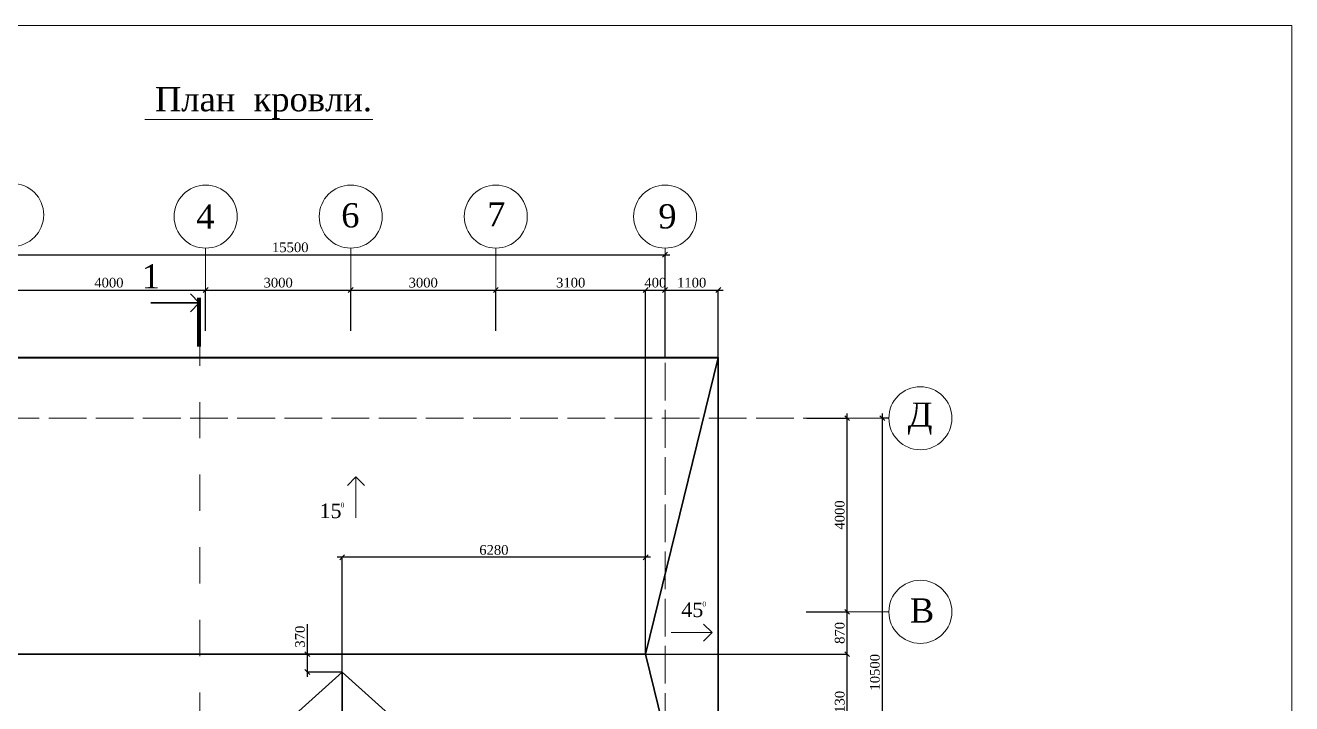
# Model space of a CAD drawing. Extents: x 1526320 to 3332998, y -546296 to 333165.
# Drawn here: x 1810685 to 1836868, y -416372 to -402355 of the extents above; entities that cross this region are included whole.
import ezdxf

# ---------------------------------------------------------------- set-up
doc = ezdxf.new("R2010")
doc.units = 0
doc.header["$LTSCALE"] = 500
doc.header["$MEASUREMENT"] = 0
doc.linetypes.add('424', pattern=[3, 1.5, -1.5])
doc.linetypes.add('ACAD_ISO02W100', pattern=[15, 12, -3])
doc.layers.get('0').update_dxf_attribs({"linetype": 'CONTINUOUS', "lineweight": 0})
doc.layers.add('Для печати', color=250, linetype='CONTINUOUS', lineweight=0)
doc.styles.get("Standard").update_dxf_attribs({"font": 'TIMES.TTF', "height": 150})
doc.dimstyles.new('ISO-25', dxfattribs={"dimtxt": 300, "dimasz": 100, "dimexe": 0, "dimexo": 0, "dimgap": 50, "dimtad": 1, "dimdec": 0, "dimrnd": 10, "dimtxsty": 'Standard', "dimblk": 'OBLIQUE', "dimcen": 100, "dimdle": 100, "dimadec": 0, "dimazin": 0, "dimtfac": 1, "dimtdec": 0, "dimtmove": 0, "dimatfit": 3, "dimldrblk": 'OBLIQUE', "dimfxl": 0, "dimarcsym": 0})

# ---------------------------------------------------------------- blocks, each defined once
blk = doc.blocks.new('_Oblique')
at = {"color": 0, "linetype": 'ByBlock', "lineweight": -2}
blk.add_line((-0.5, -0.5), (0.5, 0.5), dxfattribs=at)
blk = doc.blocks.new('*D208')
at = {"layer": 'Для печати', "color": 0, "linetype": 'Continuous', "lineweight": -2, "ltscale": 0.13}
for p, q in [((1809680, -415247), (1809680, -421573)), ((1813845, -415347), (1809680, -415347)), ((1825012, -421473), (1809680, -421473))]:
    blk.add_line(p, q, dxfattribs=at)
at = {"layer": 'Для печати', "color": 0, "linetype": 'Continuous', "lineweight": -2, "ltscale": 0.13, "xscale": 100, "yscale": 100, "zscale": 100}
for p, rotation in [((1809680, -415347), 90), ((1809680, -421473), 270)]:
    blk.add_blockref('_Oblique', p, dxfattribs=dict(at, rotation=rotation))
at = {"layer": 'Для печати', "color": 0, "linetype": 'Continuous', "lineweight": 5, "ltscale": 0.13, "insert": (1809529, -418410), "char_height": 200, "attachment_point": 5, "rotation": 90}
blk.add_mtext('6130', dxfattribs=at)
blk = doc.blocks.new('*D209')
at = {"layer": 'Для печати', "color": 0, "linetype": 'Continuous', "lineweight": -2, "ltscale": 0.13}
for p, q in [((1820312, -407825), (1823610, -407825)), ((1820412, -408634), (1820412, -407825)), ((1823510, -415154), (1823510, -407825))]:
    blk.add_line(p, q, dxfattribs=at)
at = {"layer": 'Для печати', "color": 0, "linetype": 'Continuous', "lineweight": -2, "ltscale": 0.13, "xscale": 100, "yscale": 100, "zscale": 100, "rotation": 180}
blk.add_blockref('_Oblique', (1820412, -407825), dxfattribs=at)
at = {"layer": 'Для печати', "color": 0, "linetype": 'Continuous', "lineweight": -2, "ltscale": 0.13, "xscale": 100, "yscale": 100, "zscale": 100}
blk.add_blockref('_Oblique', (1823510, -407825), dxfattribs=at)
at = {"layer": 'Для печати', "color": 0, "linetype": 'Continuous', "lineweight": 9, "ltscale": 0.13, "insert": (1821961, -407673), "char_height": 200, "attachment_point": 5}
blk.add_mtext('3100', dxfattribs=at)
blk = doc.blocks.new('*D210')
at = {"layer": 'Для печати', "color": 0, "linetype": 'Continuous', "lineweight": -2, "ltscale": 0.13}
for p, q in [((1808313, -407095), (1824012, -407095)), ((1808413, -406960), (1808413, -407095)), ((1823912, -408669), (1823912, -407095))]:
    blk.add_line(p, q, dxfattribs=at)
at = {"layer": 'Для печати', "color": 0, "linetype": 'Continuous', "lineweight": -2, "ltscale": 0.13, "xscale": 100, "yscale": 100, "zscale": 100, "rotation": 180}
blk.add_blockref('_Oblique', (1808413, -407095), dxfattribs=at)
at = {"layer": 'Для печати', "color": 0, "linetype": 'Continuous', "lineweight": -2, "ltscale": 0.13, "xscale": 100, "yscale": 100, "zscale": 100}
blk.add_blockref('_Oblique', (1823912, -407095), dxfattribs=at)
at = {"layer": 'Для печати', "color": 0, "linetype": 'Continuous', "lineweight": 0, "ltscale": 0.13, "insert": (1816163, -406943), "char_height": 200, "attachment_point": 5}
blk.add_mtext('15500', dxfattribs=at)
blk = doc.blocks.new('*D211')
at = {"layer": 'Для печати', "color": 0, "linetype": 'Continuous', "lineweight": -2, "ltscale": 0.13}
for p, q in [((1823610, -413348), (1817135, -413348)), ((1817235, -415720), (1817235, -413348)), ((1823510, -415347), (1823510, -413348))]:
    blk.add_line(p, q, dxfattribs=at)
at = {"layer": 'Для печати', "color": 0, "linetype": 'Continuous', "lineweight": -2, "ltscale": 0.13, "xscale": 100, "yscale": 100, "zscale": 100, "rotation": 180}
blk.add_blockref('_Oblique', (1817235, -413348), dxfattribs=at)
at = {"layer": 'Для печати', "color": 0, "linetype": 'Continuous', "lineweight": -2, "ltscale": 0.13, "xscale": 100, "yscale": 100, "zscale": 100}
blk.add_blockref('_Oblique', (1823510, -413348), dxfattribs=at)
at = {"layer": 'Для печати', "color": 0, "linetype": 'Continuous', "lineweight": 5, "ltscale": 0.13, "insert": (1820373, -413196), "char_height": 200, "attachment_point": 5}
blk.add_mtext('6280', dxfattribs=at)
blk = doc.blocks.new('*D212')
at = {"layer": 'Для печати', "color": 0, "linetype": 'Continuous', "lineweight": -2, "ltscale": 0.13}
for p, q in [((1809683, -415448), (1809683, -409122)), ((1825012, -409222), (1809683, -409222)), ((1813845, -415348), (1809683, -415348))]:
    blk.add_line(p, q, dxfattribs=at)
at = {"layer": 'Для печати', "color": 0, "linetype": 'Continuous', "lineweight": -2, "ltscale": 0.13, "xscale": 100, "yscale": 100, "zscale": 100}
for p, rotation in [((1809683, -409222), 90), ((1809683, -415348), 270)]:
    blk.add_blockref('_Oblique', p, dxfattribs=dict(at, rotation=rotation))
at = {"layer": 'Для печати', "color": 0, "linetype": 'Continuous', "lineweight": 5, "ltscale": 0.13, "insert": (1809531, -412285), "char_height": 200, "attachment_point": 5, "rotation": 90}
blk.add_mtext('6130', dxfattribs=at)
blk = doc.blocks.new('*D213')
at = {"layer": 'Для печати', "color": 0, "linetype": 'Continuous', "lineweight": -2, "ltscale": 0.13}
for p, q in [((1816517, -415348), (1816517, -414728)), ((1817234, -415348), (1816517, -415348)), ((1816517, -415818), (1816517, -415348)), ((1817234, -415718), (1816517, -415718))]:
    blk.add_line(p, q, dxfattribs=at)
at = {"layer": 'Для печати', "color": 0, "linetype": 'Continuous', "lineweight": -2, "ltscale": 0.13, "xscale": 100, "yscale": 100, "zscale": 100}
for p, rotation in [((1816517, -415348), 90), ((1816517, -415718), 270)]:
    blk.add_blockref('_Oblique', p, dxfattribs=dict(at, rotation=rotation))
at = {"layer": 'Для печати', "color": 0, "linetype": 'Continuous', "lineweight": 9, "ltscale": 0.13, "insert": (1816365, -414988), "char_height": 200, "attachment_point": 5, "rotation": 90}
blk.add_mtext('370', dxfattribs=at)
blk = doc.blocks.new('*D214')
at = {"layer": 'Для печати', "color": 0, "linetype": 'Continuous', "lineweight": -2, "ltscale": 0.13}
for p, q in [((1817313, -407825), (1820512, -407825)), ((1817413, -408634), (1817413, -407825)), ((1820412, -408669), (1820412, -407825))]:
    blk.add_line(p, q, dxfattribs=at)
at = {"layer": 'Для печати', "color": 0, "linetype": 'Continuous', "lineweight": -2, "ltscale": 0.13, "xscale": 100, "yscale": 100, "zscale": 100, "rotation": 180}
blk.add_blockref('_Oblique', (1817413, -407825), dxfattribs=at)
at = {"layer": 'Для печати', "color": 0, "linetype": 'Continuous', "lineweight": -2, "ltscale": 0.13, "xscale": 100, "yscale": 100, "zscale": 100}
blk.add_blockref('_Oblique', (1820412, -407825), dxfattribs=at)
at = {"layer": 'Для печати', "color": 0, "linetype": 'Continuous', "lineweight": 9, "ltscale": 0.13, "insert": (1818912, -407673), "char_height": 200, "attachment_point": 5}
blk.add_mtext('3000', dxfattribs=at)
blk = doc.blocks.new('*D215')
at = {"layer": 'Для печати', "color": 0, "linetype": 'Continuous', "lineweight": -2, "ltscale": 0.13}
for p, q in [((1814313, -407825), (1817513, -407825)), ((1814413, -408669), (1814413, -407825)), ((1817413, -408669), (1817413, -407825))]:
    blk.add_line(p, q, dxfattribs=at)
at = {"layer": 'Для печати', "color": 0, "linetype": 'Continuous', "lineweight": -2, "ltscale": 0.13, "xscale": 100, "yscale": 100, "zscale": 100, "rotation": 180}
blk.add_blockref('_Oblique', (1814413, -407825), dxfattribs=at)
at = {"layer": 'Для печати', "color": 0, "linetype": 'Continuous', "lineweight": -2, "ltscale": 0.13, "xscale": 100, "yscale": 100, "zscale": 100}
blk.add_blockref('_Oblique', (1817413, -407825), dxfattribs=at)
at = {"layer": 'Для печати', "color": 0, "linetype": 'Continuous', "lineweight": 9, "ltscale": 0.13, "insert": (1815913, -407673), "char_height": 200, "attachment_point": 5}
blk.add_mtext('3000', dxfattribs=at)
blk = doc.blocks.new('*D216')
at = {"layer": 'Для печати', "color": 0, "linetype": 'Continuous', "lineweight": -2, "ltscale": 0.13}
for p, q in [((1810313, -407825), (1814513, -407825)), ((1810413, -408634), (1810413, -407825)), ((1814413, -408669), (1814413, -407825))]:
    blk.add_line(p, q, dxfattribs=at)
at = {"layer": 'Для печати', "color": 0, "linetype": 'Continuous', "lineweight": -2, "ltscale": 0.13, "xscale": 100, "yscale": 100, "zscale": 100, "rotation": 180}
blk.add_blockref('_Oblique', (1810413, -407825), dxfattribs=at)
at = {"layer": 'Для печати', "color": 0, "linetype": 'Continuous', "lineweight": -2, "ltscale": 0.13, "xscale": 100, "yscale": 100, "zscale": 100}
blk.add_blockref('_Oblique', (1814413, -407825), dxfattribs=at)
at = {"layer": 'Для печати', "color": 0, "linetype": 'Continuous', "lineweight": 9, "ltscale": 0.13, "insert": (1812413, -407673), "char_height": 200, "attachment_point": 5}
blk.add_mtext('4000', dxfattribs=at)
blk = doc.blocks.new('*D233')
at = {"layer": 'Для печати', "color": 0, "linetype": 'Continuous', "lineweight": -2, "ltscale": 0.13}
for p, q in [((1826840, -410473), (1827676, -410473)), ((1827676, -414573), (1827676, -410373)), ((1826829, -414473), (1827676, -414473))]:
    blk.add_line(p, q, dxfattribs=at)
at = {"layer": 'Для печати', "color": 0, "linetype": 'Continuous', "lineweight": -2, "ltscale": 0.13, "xscale": 100, "yscale": 100, "zscale": 100}
for p, rotation in [((1827676, -410473), 90), ((1827676, -414473), 270)]:
    blk.add_blockref('_Oblique', p, dxfattribs=dict(at, rotation=rotation))
at = {"layer": 'Для печати', "color": 0, "linetype": 'Continuous', "lineweight": 9, "ltscale": 0.13, "insert": (1827524, -412473), "char_height": 200, "attachment_point": 5, "rotation": 90}
blk.add_mtext('4000', dxfattribs=at)
blk = doc.blocks.new('*D234')
at = {"layer": 'Для печати', "color": 0, "linetype": 'Continuous', "lineweight": -2, "ltscale": 0.13}
for p, q in [((1826829, -414473), (1827676, -414473)), ((1827676, -415448), (1827676, -414373)), ((1823510, -415348), (1827676, -415348))]:
    blk.add_line(p, q, dxfattribs=at)
at = {"layer": 'Для печати', "color": 0, "linetype": 'Continuous', "lineweight": -2, "ltscale": 0.13, "xscale": 100, "yscale": 100, "zscale": 100}
for p, rotation in [((1827676, -414473), 90), ((1827676, -415348), 270)]:
    blk.add_blockref('_Oblique', p, dxfattribs=dict(at, rotation=rotation))
at = {"layer": 'Для печати', "color": 0, "linetype": 'Continuous', "lineweight": 9, "ltscale": 0.13, "insert": (1827524, -414910), "char_height": 200, "attachment_point": 5, "rotation": 90}
blk.add_mtext('870', dxfattribs=at)
blk = doc.blocks.new('*D235')
at = {"layer": 'Для печати', "color": 0, "linetype": 'Continuous', "lineweight": -2, "ltscale": 0.13}
for p, q in [((1827676, -417573), (1827676, -415248)), ((1823510, -415348), (1827676, -415348)), ((1826844, -417473), (1827676, -417473))]:
    blk.add_line(p, q, dxfattribs=at)
at = {"layer": 'Для печати', "color": 0, "linetype": 'Continuous', "lineweight": -2, "ltscale": 0.13, "xscale": 100, "yscale": 100, "zscale": 100}
for p, rotation in [((1827676, -415348), 90), ((1827676, -417473), 270)]:
    blk.add_blockref('_Oblique', p, dxfattribs=dict(at, rotation=rotation))
at = {"layer": 'Для печати', "color": 0, "linetype": 'Continuous', "lineweight": 9, "ltscale": 0.13, "insert": (1827524, -416410), "char_height": 200, "attachment_point": 5, "rotation": 90}
blk.add_mtext('2130', dxfattribs=at)
blk = doc.blocks.new('*D238')
at = {"layer": 'Для печати', "color": 0, "linetype": 'Continuous', "lineweight": -2, "ltscale": 0.13}
for p, q in [((1823812, -407825), (1825112, -407825)), ((1823912, -408653), (1823912, -407825)), ((1825012, -409223), (1825012, -407825))]:
    blk.add_line(p, q, dxfattribs=at)
at = {"layer": 'Для печати', "color": 0, "linetype": 'Continuous', "lineweight": -2, "ltscale": 0.13, "xscale": 100, "yscale": 100, "zscale": 100, "rotation": 180}
blk.add_blockref('_Oblique', (1823912, -407825), dxfattribs=at)
at = {"layer": 'Для печати', "color": 0, "linetype": 'Continuous', "lineweight": -2, "ltscale": 0.13, "xscale": 100, "yscale": 100, "zscale": 100}
blk.add_blockref('_Oblique', (1825012, -407825), dxfattribs=at)
at = {"layer": 'Для печати', "color": 0, "linetype": 'Continuous', "lineweight": 9, "ltscale": 0.13, "insert": (1824462, -407673), "char_height": 200, "attachment_point": 5}
blk.add_mtext('1100', dxfattribs=at)
blk = doc.blocks.new('*D239')
at = {"layer": 'Для печати', "color": 0, "linetype": 'Continuous', "lineweight": -2, "ltscale": 0.13}
for p, q in [((1823410, -407825), (1824012, -407825)), ((1823510, -415154), (1823510, -407825)), ((1823912, -409223), (1823912, -407825))]:
    blk.add_line(p, q, dxfattribs=at)
at = {"layer": 'Для печати', "color": 0, "linetype": 'Continuous', "lineweight": -2, "ltscale": 0.13, "xscale": 100, "yscale": 100, "zscale": 100, "rotation": 180}
blk.add_blockref('_Oblique', (1823510, -407825), dxfattribs=at)
at = {"layer": 'Для печати', "color": 0, "linetype": 'Continuous', "lineweight": -2, "ltscale": 0.13, "xscale": 100, "yscale": 100, "zscale": 100}
blk.add_blockref('_Oblique', (1823912, -407825), dxfattribs=at)
at = {"layer": 'Для печати', "color": 0, "linetype": 'Continuous', "lineweight": 9, "ltscale": 0.13, "insert": (1823711, -407673), "char_height": 200, "attachment_point": 5}
blk.add_mtext('400', dxfattribs=at)
blk = doc.blocks.new('*D241')
at = {"layer": 'Для печати', "color": 0, "linetype": 'Continuous', "lineweight": -2, "ltscale": 0.13}
for p, q in [((1828403, -410373), (1828403, -421073)), ((1828538, -410473), (1828403, -410473)), ((1826855, -420973), (1828403, -420973))]:
    blk.add_line(p, q, dxfattribs=at)
at = {"layer": 'Для печати', "color": 0, "linetype": 'Continuous', "lineweight": -2, "ltscale": 0.13, "xscale": 100, "yscale": 100, "zscale": 100}
for p, rotation in [((1828403, -410473), 90), ((1828403, -420973), 270)]:
    blk.add_blockref('_Oblique', p, dxfattribs=dict(at, rotation=rotation))
at = {"layer": 'Для печати', "color": 0, "linetype": 'Continuous', "lineweight": 0, "ltscale": 0.13, "insert": (1828251, -415723), "char_height": 200, "attachment_point": 5, "rotation": 90}
blk.add_mtext('10500', dxfattribs=at)

msp = doc.modelspace()

# ---------------------------------------------------------------- linework, layer by layer
at = {"layer": 'Для печати', "color": 250, "linetype": 'Continuous', "lineweight": 0, "ltscale": 0.13}
msp.add_line((1817870.3, -404302.1), (1813159.1, -404302.1), dxfattribs=at)
at = {"layer": 'Для печати', "color": 250, "linetype": 'Continuous', "lineweight": 0}
for p, q in [((1814413.1, -408668.9), (1814413.1, -406960.1)), ((1817412.6, -408668.8), (1817412.6, -406960)), ((1820412.2, -408668.8), (1820412.2, -406959.9)), ((1823912.4, -408668.9), (1823912.4, -406960)), ((1826829.1, -410473.2), (1828538, -410473.2)), ((1826829.1, -414473), (1828538, -414473))]:
    msp.add_line(p, q, dxfattribs=at)
at = {"layer": 'Для печати', "color": 250, "lineweight": 30}
for p, q in [((1814282.3, -408089.6), (1814099.6, -407905.5)), ((1813282.3, -408089.6), (1814282.3, -408089.6)), ((1814282.3, -408089.6), (1814099.6, -408273.8))]:
    msp.add_line(p, q, dxfattribs=at)
at = {"layer": 'Для печати', "color": 250, "lineweight": 70, "ltscale": 1.3}
msp.add_line((1814274.5, -407983.6), (1814274.5, -408988), dxfattribs=at)
at = {"layer": 'Для печати', "color": 250, "linetype": 'ACAD_ISO02W100', "lineweight": 5, "ltscale": 0.13}
for p, q in [((1823911.9, -421808.1), (1823911.9, -408663.2)), ((1806292.6, -410473.1), (1826827.5, -410473.1))]:
    msp.add_line(p, q, dxfattribs=at)
at = {"layer": 'Для печати', "color": 250, "linetype": 'Continuous', "lineweight": 15, "ltscale": 0.13}
for p, q in [((1817520.1, -411684.8, 599.5), (1817344.5, -411862.1, 599.5)), ((1817520.1, -412534.8, 599.5), (1817520.1, -411684.8, 599.5)), ((1817520.1, -411684.8, 599.5), (1817695.7, -411862.1, 599.5)), ((1824885, -414904.9, 599.5), (1824707.7, -414729.3, 599.5)), ((1824035, -414904.9, 599.5), (1824885, -414904.9, 599.5)), ((1824885, -414904.9, 599.5), (1824707.7, -415080.4, 599.5))]:
    msp.add_line(p, q, dxfattribs=at)
at = {"layer": 'Для печати', "color": 250, "linetype": 'Continuous', "lineweight": 0, "ltscale": 0.13}
msp.add_lwpolyline([(1836868.2, -431137.8), (1796765.6, -431137.8), (1796765.6, -402354.7), (1836868.2, -402354.7)], close=True, dxfattribs=at)
at = {"layer": 'Для печати', "color": 250, "linetype": '424', "lineweight": 0}
msp.add_lwpolyline([(1814291.3, -422888.8), (1814291.3, -422888.8), (1814291.3, -422888.8), (1814291.3, -422888.8), (1814291.3, -422888.8), (1814291.3, -408592.3)], dxfattribs=at)
at = {"layer": 'Для печати', "color": 250, "linetype": 'Continuous', "lineweight": 30, "ltscale": 0.13}
for points in [[(1807312.7, -421476.1), (1807312.9, -409222.4), (1825012, -409222.4), (1825012, -409222.4), (1825012, -421476), (1823562.5, -421476), (1823562.5, -421476), (1823562.5, -421476), (1823562.2, -422222.1), (1810912.5, -422222.1), (1810912.5, -421475.8), (1810912.5, -421475.9), (1807312.7, -421476.1)], [(1807312.9, -409222.4), (1808816.2, -415347.5), (1807312.7, -421476), (1808816.2, -415347.5), (1823511.2, -415347.5)], [(1825012, -409222.4), (1823510.2, -415347.5), (1825012.1, -421476)], [(1825012, -421476), (1822969.9, -421476), (1822970, -420875.4), (1817234.4, -415718), (1811507.1, -420875.5), (1811507.1, -421475.9), (1810912.4, -421475.9), (1810912.4, -422221.9)], [(1817234, -420574.6), (1817234.8, -415717.9)]]:
    msp.add_lwpolyline(points, dxfattribs=at)
at = {"layer": 'Для печати', "color": 250, "linetype": 'Continuous', "lineweight": 0}
for centre in [(1810413.7, -406272.2), (1814413.8, -406307.4), (1817413.4, -406307.3), (1820412.9, -406307.3), (1823913.1, -406307.4), (1829190.6, -410473.9), (1829190.6, -414474.1)]:
    msp.add_circle(centre, 651.5, dxfattribs=at)

# ---------------------------------------------------------------- texts
at = {"layer": 'Для печати', "color": 250, "linetype": 'Continuous', "lineweight": 0, "ltscale": 0.13}
msp.add_text('План  кровли.', height=500, dxfattribs=at).set_placement((1813364.8, -404130.8))
at = {"layer": 'Для печати', "color": 250, "linetype": 'Continuous', "lineweight": 0}
for s, p in [('4', (1814218.3, -406555.4)), ('6', (1817216.6, -406530.2)), ('7', (1820233, -406510.6)), ('9', (1823772.6, -406550.6)), ('Д', (1828926.5, -410649.4)), ('В', (1828973.2, -414696.3))]:
    msp.add_text(s, height=500, dxfattribs=at).set_placement(p)
at = {"layer": 'Для печати', "color": 250, "lineweight": 9}
msp.add_text('1', height=500, dxfattribs=at).set_placement((1813092.4, -407792))
at = {"layer": 'Для печати', "color": 250, "linetype": 'Continuous', "lineweight": 15}
for s, height, p in [('15', 300, (1816768.4, -412537.3)), ('0', 100, (1817205, -412317.6)), ('45', 300, (1824248.8, -414581.8)), ('0', 100, (1824685.5, -414362.1))]:
    msp.add_text(s, height=height, dxfattribs=at).set_placement(p)

# ---------------------------------------------------------------- dimensions: what is measured, and where the dimension line sits
at = {"layer": 'Для печати', "color": 250, "linetype": 'Continuous', "lineweight": 0}
dim = msp.add_linear_dim(base=(1823912.4, -407095.2), p1=(1808412.8, -406960), p2=(1823912.4, -408668.9), dimstyle='ISO-25', dxfattribs=at)
dim.commit()
dim.dimension.update_dxf_attribs({"geometry": '*D210', "text_midpoint": (1816162.6, -406943.5)})
at = {"layer": 'Для печати', "color": 250, "linetype": 'Continuous', "lineweight": 9, "ltscale": 0.13}
for base, p1, p2, picture, middle in [((1814413.1, -407824.7), (1810413, -408633.7), (1814413.1, -408668.9), '*D216', (1812413.1, -407673)), ((1817412.645, -407824.7262), (1814413.1171, -408668.9314), (1817412.645, -408668.8615), '*D215', (1815912.881, -407672.9958)), ((1820412.1728, -407824.7262), (1817412.6526, -408633.6762), (1820412.1728, -408668.7656), '*D214', (1818912.4127, -407672.9958)), ((1823509.8, -407824.7), (1820412.2, -408634), (1823509.8, -415154.1), '*D209', (1821961, -407673)), ((1825012.1, -407824.7), (1823912.4, -408653.1), (1825012.1, -409222.6), '*D238', (1824462.2, -407673))]:
    dim = msp.add_linear_dim(base=base, p1=p1, p2=p2, dimstyle='ISO-25', dxfattribs=at)
    dim.commit()
    dim.dimension.update_dxf_attribs({"geometry": picture, "text_midpoint": middle})
dim = msp.add_linear_dim(base=(1823911.7, -407824.7), p1=(1823509.8, -415154.1), p2=(1823911.7, -409222.6), dimstyle='ISO-25', dxfattribs=at)
dim.commit()
dim.dimension.update_dxf_attribs({"geometry": '*D239', "text_midpoint": (1823710.8, -407824.7), "dimtype": 160})
at = {"layer": 'Для печати', "color": 250, "linetype": 'Continuous', "lineweight": 5, "ltscale": 0.13}
for base, p2, angle, picture, middle in [((1809682.9, -409222.4), (1825012, -409222.4), 270, '*D212', (1809531.1, -412285)), ((1809680.3, -421472.6), (1825012, -421472.6), 90, '*D208', (1809528.6, -418410))]:
    dim = msp.add_linear_dim(base=base, p1=(1813844.6, -415347.5), p2=p2, angle=angle, dimstyle='ISO-25', dxfattribs=at)
    dim.commit()
    dim.dimension.update_dxf_attribs({"geometry": picture, "text_midpoint": middle})
at = {"layer": 'Для печати', "color": 250, "linetype": 'Continuous', "lineweight": 9, "ltscale": 0.13}
for base, p1, p2, angle, picture, middle in [((1827675.9, -410473.2), (1826829.1, -414473), (1826840.1, -410473.2), 270, '*D233', (1827524.2, -412473.1)), ((1827675.9084, -414472.9943), (1823510.1451, -415347.5202), (1826829.1275, -414472.9943), 270, '*D234', (1827523.8896, -414910.2573)), ((1816517.1, -415348.3), (1817234.2, -415717.7), (1817234.2, -415348.3), 90, '*D213', (1816365.1, -414988.1)), ((1827675.9, -415347.5), (1826843.9, -417472.6), (1823510.1, -415347.5), 270, '*D235', (1827524.2, -416410.1))]:
    dim = msp.add_linear_dim(base=base, p1=p1, p2=p2, angle=angle, dimstyle='ISO-25', dxfattribs=at)
    dim.commit()
    dim.dimension.update_dxf_attribs({"geometry": picture, "text_midpoint": middle})
at = {"layer": 'Для печати', "color": 250, "linetype": 'Continuous', "lineweight": 0}
dim = msp.add_linear_dim(base=(1828402.8, -420972.8), p1=(1828538, -410473.2), p2=(1826855.1, -420972.8), angle=270, dimstyle='ISO-25', dxfattribs=at)
dim.commit()
dim.dimension.update_dxf_attribs({"geometry": '*D241', "text_midpoint": (1828251.1, -415723)})
at = {"layer": 'Для печати', "color": 250, "linetype": 'Continuous', "lineweight": 5, "ltscale": 0.13}
dim = msp.add_linear_dim(base=(1817234.818, -413347.8708), p1=(1823510.254, -415347.4857), p2=(1817234.818, -415720.2054), dimstyle='ISO-25', dxfattribs=at)
dim.commit()
dim.dimension.update_dxf_attribs({"geometry": '*D211', "text_midpoint": (1820372.536, -413196.1404)})

doc.saveas('drawing.dxf')
